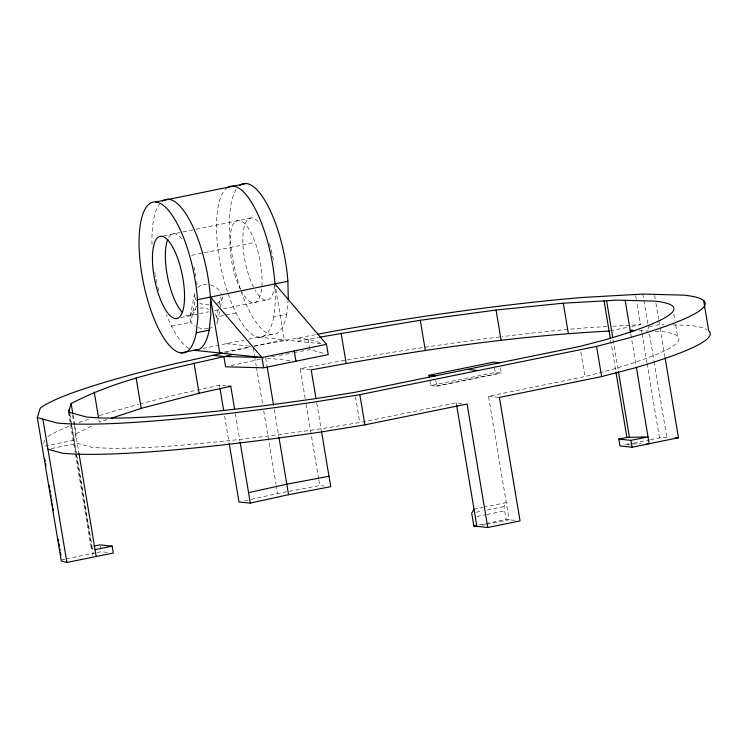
<?xml version="1.0" encoding="UTF-8"?>
<svg xmlns="http://www.w3.org/2000/svg" width="746" height="746" viewBox="0 0 746 746"><rect width="100%" height="100%" fill="white"/><g stroke="black" fill="none" stroke-linecap="round" stroke-linejoin="round"><path stroke-width="0.56" stroke-dasharray="3.73 2.8" d="M288.273 299.193L286.66 314.364L273.745 317.003L275.358 301.822L275.004 285.028M190.211 316.201L194.715 292.861A14.165 11.386 17.1 0 0 195.387 298.857L190.883 322.207A14.165 9.194 6.1 0 0 195.256 326.272M218.214 309.152L216.713 316.938A14.165 9.194 6.1 0 1 216.666 323.96M219.072 304.713L220.574 296.927M217.627 321.712L220.201 308.368M220.415 307.259L222.121 298.363M43.697 443.478L44.667 440.392M73.015 414.729L76.195 433.734L74.162 440.168L43.837 446.35M93.175 549.121L91.301 548.599L91.963 546.51M92.448 555.462L93.11 553.364L76.465 453.885M514.619 520.344L506.142 519.44L503.988 506.571L506.301 502.608L484.033 507.149M197.727 287.527L200.404 285.494L203.602 284.338L207.09 284.133M76.195 433.734L93.259 425.192M216.844 303.585L221.17 300.61A14.165 9.194 6.1 0 0 222.243 296.768M107.004 419.634L99.283 422.171L98.91 419.942M486.905 524.298L509.164 519.757L488.499 396.266L584.948 376.599L609.846 370.1A307.622 30.549 -9.5 0 0 659.66 331.299L655.128 331.177M225.674 352.522L250.684 347.021M231.148 365.587L263.45 358.472M226.243 385.85L219.455 385.197L180.886 393.674A339.355 33.701 -9.5 0 0 139.772 404.034M244.669 500.762L277.559 493.516L319.754 485.534L324.156 486M163.766 235.829L194.92 229.479M196.049 229.246L252.008 217.832M191.685 255.328L203.015 253.015M204.143 252.782L255.123 242.385M180.774 317.498L198.501 313.88M199.63 313.656L208.694 311.8M214.354 310.653L218.886 309.721M223.418 308.797L265.79 300.162M171.515 326.151L190.883 322.207A14.165 11.386 17.1 0 1 191.265 313.441A13.913 11.19 17.1 0 1 195.806 309.338M236.081 312.984L216.713 316.938A14.165 11.386 17.1 0 0 212.582 311.642M202.949 348.447L244.138 340.055M248.595 339.141L271.525 334.469M224.22 352.103L250.936 346.648M254.274 345.967L284.338 339.84L275.544 287.331M610.228 330.851L627.069 327.419M631.564 326.506L640.553 324.669L636.814 302.307M51.334 448.579L77.258 443.292L91.394 447.171A307.622 30.549 -9.5 0 0 325.713 428.036L359.777 422.516L456.216 402.849L462.753 403.549M649.384 326.627L659.529 324.557L664.052 324.678M429.929 381.029L430.694 385.598L495.26 372.431L501.312 373.084L500.361 367.358M435.533 386.12L500.109 372.953M430.694 385.598L436.746 386.241L501.312 373.084M61.657 559.78L65.033 559.09M66.152 558.866L96.141 552.749M97.148 552.544L101.176 551.723L107.788 552.422M625.017 444.905L632.543 443.366M633.662 443.143L649.384 439.935M650.512 439.702L659.492 437.874L669.992 437.538M474.008 509.192L482.923 507.373M476.153 512.25L482.839 510.889M487.287 509.984L503.988 506.571M476.871 516.54L485.786 514.721M486.896 514.498L504.706 510.861M479.426 524.886L506.142 519.44M482.448 525.212L485.786 524.531M254.088 346.312L316.5 334.488M297.831 341.276L318.402 337.388M271.348 356.914L274.752 356.271M279.284 355.404L292.898 352.83M294.027 352.616L309.907 349.613L323.913 353.445M305.189 398.495L300.209 368.72L343.141 360.588A339.355 33.701 -9.5 0 1 500.911 336.782M606.974 326.561L588.212 327.625A339.355 33.701 -9.5 0 0 502.021 336.651M612.718 326.235L640.553 324.669M630.594 444.14L628.048 444.29L627.47 440.858M632.748 444.019L641.346 443.534M209.234 304.946L202.903 304.34A14.165 9.194 6.1 0 1 199.76 302.923M673.116 324.911L688.968 325.321A339.355 33.701 -9.5 0 1 706.984 329.555M639.275 330.767L648.339 331M297.197 338.143L308.182 339.318L322.188 343.16M258.61 337.099L323.065 343.971M226.327 343.682L252.055 346.424M266.798 358.108L291.453 360.728M300.209 368.72L311.203 369.895M488.499 396.266L499.4 397.431M210.633 284.888L214.027 286.38A14.165 11.386 17.1 0 1 221.208 293.598M673.806 313.852L674.925 320.556M675.68 325.032L677.545 336.213M654.662 295.491L655.221 298.848M655.967 303.314L658.587 318.971M658.774 320.09L659.912 326.841M660.098 327.988L664.882 356.579M642.819 294.073L647.808 323.895M648.004 325.042L648.768 329.629M649.533 334.217L653.953 360.598M654.139 361.745L666.812 437.464M635.685 295.603L636.627 301.188M641.504 330.385L641.896 332.669M642.082 333.816L646.866 362.407M647.062 363.544L659.492 437.874M630.79 333.966L636.152 365.978M613.128 339.756L618.313 370.734M610.629 340.232L615.795 371.107M580.826 352L584.948 376.599M494.495 367.862L495.26 372.431M456.216 402.849L456.599 405.134M435.785 380.525L436.746 386.241M355.469 396.797L359.777 422.516M308.182 339.318L309.711 348.466M316.752 403.054L321.34 430.498M306.149 404.22L318.607 478.662M318.803 479.809L319.754 485.534M265.679 357.987L267.021 366.016M274.323 409.629L278.734 436.018M253.155 347.673L254.498 355.711M254.684 356.858L256.223 366.044M256.419 367.191L262.76 405.087M263.72 410.832L276.02 484.331M276.216 485.478L277.559 493.516M235.363 413.732L239.96 441.175M219.455 385.197L219.837 387.482M224.621 416.109L229.031 442.453M100.225 546.007L100.794 549.438M72.576 415.345L74.078 424.288M74.264 425.406L78.983 453.587M69.863 414.45L71.551 424.511M71.737 425.63L76.269 452.738M69.369 412.669L70.907 421.854M71.103 423.001L76.092 452.831M76.288 453.978L91.833 546.911M68.455 412.072L75.169 452.235M75.365 453.381L91.301 548.599M47.893 436.503A339.355 33.701 -9.5 0 1 70.795 425.574M79.001 422.497A339.355 33.701 -9.5 0 1 90.378 418.571M99.526 415.625A339.355 33.701 -9.5 0 1 138.672 404.323M274.612 285.289A41.944 13.997 78.5 0 1 255.225 290.213M253.5 287.014A41.944 13.997 78.5 0 1 243.177 232.705A41.944 13.997 78.5 0 1 260.195 224.126M269.362 243.662A41.944 13.997 78.5 0 1 270.584 247.765M271.143 249.835A41.944 13.997 78.5 0 1 273.428 260.55M188.869 348.419A76.894 25.672 78.5 0 1 166.395 314.625M158.693 290.53A76.894 25.672 78.5 0 1 157.145 284.03M156.902 282.93A76.894 25.672 78.5 0 1 155.355 275.227M155.159 274.136A76.894 25.672 78.5 0 1 154.786 271.954M152.007 244.427A76.894 25.672 78.5 0 1 159.56 203.984M240.585 289.644A41.944 13.997 78.5 0 1 235.27 221.711A41.944 13.997 78.5 0 1 261.632 271.814A41.944 13.997 78.5 0 1 241.732 291.817M273.745 317.003A76.894 25.672 78.5 0 1 227.782 292.749M227.427 291.686A76.894 25.672 78.5 0 1 226.896 188.001M196.31 306.186A41.944 13.997 78.5 0 1 184.309 314.159M168.68 237.424A41.944 13.997 78.5 0 1 182.714 239.923M193.932 266.686A41.944 13.997 78.5 0 1 195.937 276.346M196.711 281.708A41.944 13.997 78.5 0 1 197.056 284.879M286.66 314.364A76.894 25.672 78.5 0 1 243.774 298.568A76.894 25.672 78.5 0 1 237.041 188.188M197.196 301.058A14.165 9.194 6.1 0 1 195.387 298.857M199.844 308.126A13.913 11.19 17.1 0 1 208.703 309.338M212.246 327.429A13.913 9.036 6.1 0 1 209.085 328.408M208.237 328.566A13.913 9.036 6.1 0 1 198.408 327.69"/><path stroke-width="1.12" d="M196.263 332.8L197.876 317.619L197.494 299.705A76.894 25.672 78.5 0 0 153.601 201.998A76.894 25.672 78.5 0 0 149.704 306.755A76.894 25.672 78.5 0 0 196.263 332.8L209.178 330.17L210.792 314.989L210.409 297.076A76.894 25.672 78.5 0 0 162.32 201.168M93.977 546.091L100.029 544.86L112.133 546.147L113.289 553.01L66.898 562.475L61.293 560.936L37.3 417.546L40.275 408.137A339.355 33.701 -9.5 0 1 175.842 363.488L222.271 353.278M233.265 354.443C178.518 367.461 121.411 377.252 71.14 403.549L68.455 412.072L86.34 416.986A307.622 30.549 -9.5 0 0 320.668 397.851L354.723 392.331L579.894 346.414L604.792 339.915A307.622 30.549 -9.5 0 0 654.606 301.114L617.352 300.144L563.277 303.193L496.062 310.047L420.287 320.248L319.54 337.173M474.008 509.192L471.705 513.155L473.859 526.023L487.781 527.506L520.065 520.922L499.4 397.431L601.621 376.581L634.016 368.132A339.355 33.701 -9.5 0 0 708.7 330.739L703.646 300.554M111.424 418.18L141.208 408.37L199.089 393.263L230.775 386.288L234.598 409.162M37.3 417.546L57.032 422.963A339.355 33.701 -9.5 0 0 315.53 401.852L359.833 394.671L596.567 346.396L628.962 337.938A339.355 33.701 -9.5 0 0 683.914 295.136L642.819 294.073L583.167 297.43A339.355 33.701 -9.5 0 0 338.087 330.403L317.637 334.273M248.567 492.63L286.8 484.219L328.995 476.237M229.227 443.6L239 502.002L250.32 503.102L288.553 494.691L330.748 486.7L321.535 431.636M155.877 201.961L246.273 183.525M197.494 299.705L287.891 281.27L288.273 299.193M181.129 352.895L194.044 350.266L261.93 357.502L326.506 344.335L328.221 354.63L263.655 367.797L225.572 366.808L223.856 356.513L212.862 355.348M195.154 350.042L197.382 349.585M221.991 352.55L219.762 353.007L210.409 297.076L261.93 357.502L263.655 367.797M632.477 330.077L630.221 330.534L634.753 330.655M429.351 377.597L428.969 375.313L493.544 362.146L499.596 362.789M47.949 449.269L62.086 453.148A339.355 33.701 -9.5 0 0 320.575 432.046L364.887 424.856L467.108 404.015L487.781 527.506M618.826 439.068L626.901 437.426L648.013 436.876L630.929 440.364L618.826 439.068L619.973 445.931L632.076 447.218L678.468 437.762L665.078 357.716M95.05 549.634L112.133 546.147M473.859 526.023L476.088 525.566M609.1 331.084C508.996 336.204 409.666 351.646 311.203 369.895L315.987 398.476M223.856 356.513L261.93 357.502M675.289 437.678L678.468 437.762M646.931 443.683L649.16 443.739L636.347 367.125M228.509 386.074L230.775 386.288M467.304 369.373L478.205 370.529M428.969 375.313L435.021 375.956M326.506 344.335L274.976 283.909A76.894 25.672 78.5 0 0 227.884 187.339M625.167 300.349L630.603 332.819M630.929 440.364L632.076 447.218M606.601 300.75L612.746 337.462M618.499 371.881L629.447 437.277M604.046 300.899L610.247 337.947M615.991 372.245L626.901 437.426M596.567 346.396L601.621 376.581M563.277 303.193L568.331 333.378M496.062 310.047L501.107 340.241M456.599 405.134L476.88 526.34M420.287 320.248L425.332 350.433M359.833 394.671L364.887 424.856M341.118 333.08L346.163 363.274M294.213 350.918L295.938 361.213M267.217 367.163L273.549 405.041M278.929 437.175L288.553 494.691M240.147 442.322L250.32 503.102M220.023 388.629L223.669 410.384M194.035 363.078L199.089 393.263M136.154 378.185L141.208 408.37M94.238 391.986L98.537 417.704M71.14 403.549L72.828 413.61M78.983 453.587L96.197 556.497M69.117 409.974L69.676 413.331M68.986 410.375L69.369 412.669M42.895 419.084L66.898 562.475M44.825 459.154L45.208 461.438M45.59 463.732L45.972 466.017M49.217 485.459L49.609 487.744M49.991 490.029L50.374 492.313M50.756 494.598L51.138 496.892M51.521 499.177L51.903 501.461M52.285 503.746L52.668 506.04M53.05 508.324L53.432 510.609M58.216 539.199L58.598 541.484M58.981 543.769L59.363 546.063M59.745 548.347L60.128 550.632M60.51 552.917L60.892 555.211M209.178 330.17A76.894 25.672 78.5 0 1 194.044 350.266M239.811 185.362A76.894 25.672 78.5 0 1 287.891 281.27M182.22 312.238A41.944 13.997 78.5 0 1 167.542 276.841A41.944 13.997 78.5 0 1 167.803 239.242M152.482 255.505A41.944 13.997 78.5 0 0 175.394 318.598A41.944 13.997 78.5 0 0 177.632 258.191A41.944 13.997 78.5 0 0 152.482 255.505"/></g></svg>
